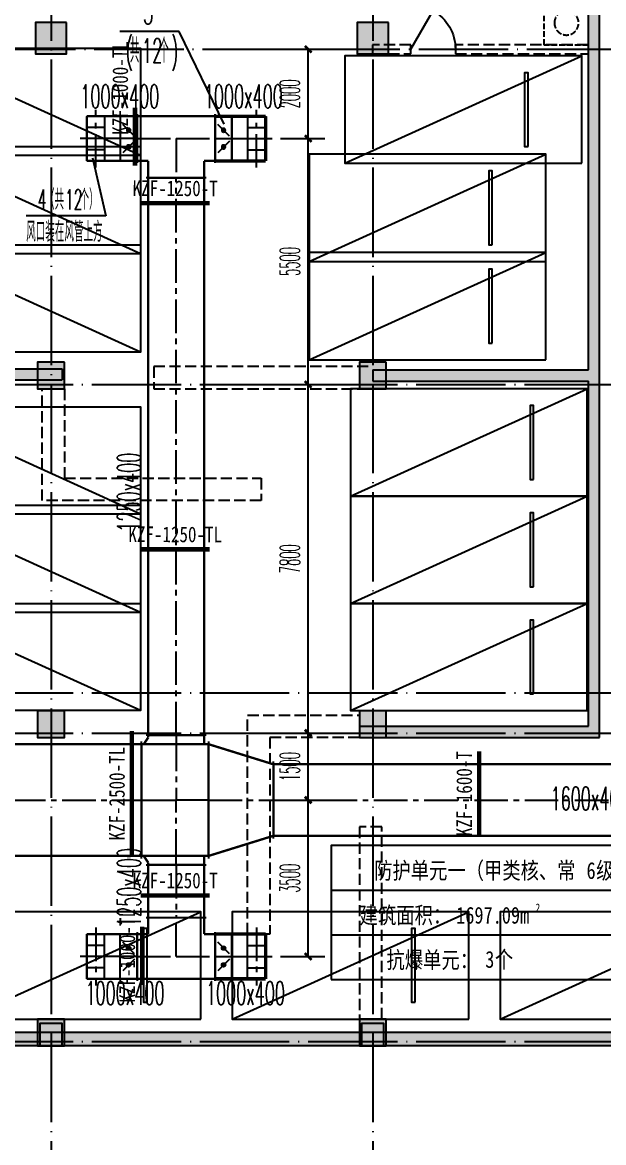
# Model space of a CAD drawing. Extents: x -888467 to -675969, y -675351 to -419232.
# Drawn here: x -799479 to -786473, y -492503 to -467439 of the extents above; entities that cross this region are included whole.
import ezdxf
from ezdxf.enums import TextEntityAlignment as Align

# ---------------------------------------------------------------- set-up
doc = ezdxf.new("R2010")
doc.units = 0
doc.header["$LTSCALE"] = 1000
for name, pattern in [('__DASH', [0.35, 0.25, -0.1]), ('CENTER2', [1.125, 0.75, -0.125, 0.125, -0.125]), ('DASH', [0.35, 0.25, -0.1]), ('DOTE', [2.42, 2, -0.2, 0.02, -0.2])]:
    doc.linetypes.add(name, pattern=pattern)
doc.layers.get('0').update_dxf_attribs({"linetype": 'CONTINUOUS'})
doc.layers.get('Defpoints').update_dxf_attribs({"linetype": 'CONTINUOUS'})
for name, color, linetype in [('A-Pkng-Bdry', 132, 'CONTINUOUS'), ('A-WALL-PATT', 252, 'CONTINUOUS'), ('DOTE', 252, 'CONTINUOUS'), ('DUCT-送风中心线', 5, 'CENTER2'), ('DUCT-送风标注', 3, 'CONTINUOUS'), ('DUCT-送风法兰', 3, 'CONTINUOUS'), ('DUCT-送风管', 4, 'CONTINUOUS'), ('DUCT-送风管端线', 3, 'CONTINUOUS'), ('FK', 2, 'CONTINUOUS'), ('J-战时', 6, 'CONTINUOUS'), ('PUB_HATCH', 8, 'CONTINUOUS'), ('TH_DIM', 3, 'CONTINUOUS'), ('ZX', 1, 'CENTER2'), ('停车', 32, 'CONTINUOUS'), ('建筑层', 253, 'CONTINUOUS'), ('抗震支吊架', 2, 'CONTINUOUS'), ('结构柱子', 253, 'CONTINUOUS'), ('设备编号', 3, 'CONTINUOUS'), ('面积', 6, 'CONTINUOUS'), ('风量标注', 3, 'CONTINUOUS'), ('风阀', 3, 'CONTINUOUS')]:
    doc.layers.add(name, color=color, linetype=linetype)
doc.styles.add('_TCH_DIM_T3', font='simplex.shx', dxfattribs={"width": 0.423529, "bigfont": 'gbcbig.shx'})
doc.styles.add('hxd', font='simplex.shx', dxfattribs={"width": 0.5, "bigfont": 'gbcbig.shx'})
doc.styles.add('kzcad', font='', dxfattribs={"width": 0.8})
doc.styles.add('黑体', font='', dxfattribs={"width": 0.8})
doc.styles.get('kzcad').set_extended_font_data('SimSun')
doc.styles.get('黑体').set_extended_font_data('SimHei')
doc.dimstyles.new('_TCH_ARCH&&150', dxfattribs={"dimtxt": 446.25, "dimasz": 150, "dimexe": 375, "dimexo": 450, "dimgap": 189.375, "dimtad": 1, "dimdec": 0, "dimzin": 0, "dimdsep": 46, "dimtxsty": '_TCH_DIM_T3', "dimblk": 'ARCHTICK', "dimcen": 0.09, "dimclrt": 7, "dimazin": 2, "dimtfac": 1, "dimtdec": 0, "dimtix": 1, "dimtmove": 2, "dimatfit": 3, "dimfxl": 1, "dimtolj": 1, "dimtzin": 0, "dimarcsym": 0})

# ---------------------------------------------------------------- blocks, each defined once
blk = doc.blocks.new('ltcw')
at = {"layer": 'A-Pkng-Bdry', "color": 252}
blk.add_line((28605, 362729), (26205, 357429), dxfattribs=at)
for points in [[(28605, 357429), (26205, 357429), (26205, 362729), (28605, 362729)], [(28231, 358629), (26580, 358629), (26580, 358710), (28231, 358710)]]:
    blk.add_lwpolyline(points, close=True, dxfattribs=at)
blk = doc.blocks.new('_FZH')
blk.add_lwpolyline([(-0.5, -0.5), (0.5, -0.5), (0.5, 0.5), (-0.5, 0.5)], close=True)
at = {"layer": 'PUB_HATCH'}
blk.add_solid([(-0.5, -0.5), (0.5, -0.5), (-0.5, 0.5), (0.5, 0.5)], dxfattribs=at)
blk = doc.blocks.new('ccce')
at = {"layer": 'J-战时', "color": 5, "linetype": 'DASH', "ltscale": 0.5}
blk.add_lwpolyline([(503445, 1033554), (504445, 1033554), (504445, 1032554), (503445, 1032554), (503445, 1033554)], dxfattribs=at)
blk.add_circle((503957, 1033043), 271, dxfattribs=at)
blk = doc.blocks.new('A$C1260170F')
at = {"layer": 'FK'}
for p, q in [((200, 147), (200, 1147)), ((200, 1147), (600, 1147)), ((600, 147), (600, 1147)), ((200, 897), (600, 897)), ((200, 647), (600, 647)), ((200, 397), (600, 397)), ((600, 147), (200, 147))]:
    blk.add_line(p, q, dxfattribs=at)
at = {"layer": 'ZX', "color": 5}
for p, q in [((400, 1295), (400, 0)), ((0, 647), (800, 647))]:
    blk.add_line(p, q, dxfattribs=at)
blk = doc.blocks.new('00000556Cent')
at = {"color": 0, "linetype": 'ByBlock', "lineweight": -2}
for p, q in [((175, 75), (-175, 425)), ((175, -75), (-175, -425))]:
    blk.add_line(p, q, dxfattribs=at)
for centre, radius in [((0, 250), 55.4), ((0, 250), 37.5), ((0, 250), 26.8), ((0, -250), 55.4), ((0, -250), 37.5), ((0, -250), 26.8)]:
    blk.add_circle(centre, radius, dxfattribs=at)
blk = doc.blocks.new('00000556Body')
at = {"color": 0, "linetype": 'ByBlock', "lineweight": -2}
for p, q in [((250, 500), (-250, 500)), ((-250, -500), (-250, 500)), ((250, -500), (250, 500)), ((-250, -500), (250, -500))]:
    blk.add_line(p, q, dxfattribs=at)
blk = doc.blocks.new('A$C7F9B6DC1')
at = {"layer": '风阀', "ltscale": 1000}
for p, q in [((80, -60, -1200), (-80, -60, -1200)), ((-80, -60, -1200), (80, -60, -1200))]:
    blk.add_line(p, q, dxfattribs=at)
at = {"layer": '风阀', "ltscale": 1000, "xscale": 0.1200000001117587, "zscale": 0.3999999999996362, "rotation": 270}
for name, yscale in [('00000556Body', 0.1600000001490116), ('00000556Cent', 0.1200000001117587)]:
    blk.add_blockref(name, (0, -30), dxfattribs=dict(at, yscale=yscale))
blk = doc.blocks.new('A$C2B1B7B0A')
at = {"layer": '结构柱子'}
h = blk.add_hatch(color=253, dxfattribs=at)
h.dxf.hatch_style = 1
h.paths.add_polyline_path([(58150, 32900), (57450, 32900), (57450, 32200), (58150, 32200)])
h = blk.add_hatch(color=253, dxfattribs=at)
h.dxf.hatch_style = 1
h.paths.add_polyline_path([(65350, 32900), (64650, 32900), (64650, 32200), (65350, 32200)])
h = blk.add_hatch(color=253, dxfattribs=at)
h.dxf.hatch_style = 1
h.paths.add_polyline_path([(58100, 25300), (57500, 25300), (57500, 24700), (58100, 24700)])
h = blk.add_hatch(color=253, dxfattribs=at)
h.dxf.hatch_style = 1
h.paths.add_polyline_path([(65300, 25300), (64700, 25300), (64700, 24700), (65300, 24700)])
h = blk.add_hatch(color=253, dxfattribs=at)
h.dxf.hatch_style = 1
h.paths.add_polyline_path([(58100, 17500), (57500, 17500), (57500, 16900), (58100, 16900)])
h = blk.add_hatch(color=253, dxfattribs=at)
h.dxf.hatch_style = 1
h.paths.add_polyline_path([(65300, 17500), (64700, 17500), (64700, 16900), (65300, 16900)])
h = blk.add_hatch(color=253, dxfattribs=at)
h.dxf.hatch_style = 1
h.paths.add_polyline_path([(58100, 10600), (57500, 10600), (57500, 10000), (58100, 10000)])
h = blk.add_hatch(color=253, dxfattribs=at)
h.dxf.hatch_style = 1
h.paths.add_polyline_path([(65300, 10600), (64700, 10600), (64700, 10000), (65300, 10000)])
at = {"layer": '结构柱子', "color": 253}
for points in [[(58150, 32900), (57450, 32900), (57450, 32200), (58150, 32200)], [(65350, 32900), (64650, 32900), (64650, 32200), (65350, 32200)], [(58100, 25300), (57500, 25300), (57500, 24700), (58100, 24700)], [(65300, 25300), (64700, 25300), (64700, 24700), (65300, 24700)], [(58100, 17500), (57500, 17500), (57500, 16900), (58100, 16900)], [(65300, 17500), (64700, 17500), (64700, 16900), (65300, 16900)], [(58100, 10600), (57500, 10600), (57500, 10000), (58100, 10000)], [(65300, 10600), (64700, 10600), (64700, 10000), (65300, 10000)]]:
    blk.add_lwpolyline(points, close=True, dxfattribs=at)
blk = doc.blocks.new('_ArchTick')
at = {"color": 0, "linetype": 'ByBlock', "const_width": 0.4}
blk.add_lwpolyline([(-0.5, -0.5), (0.5, 0.5)], dxfattribs=at)
blk = doc.blocks.new('*D567')
at = {"layer": 'Defpoints', "color": 0, "transparency": 16777216}
for p in [(-794154, -484839), (-793084, -484839), (-794154, -488339)]:
    blk.add_point(p, dxfattribs=at)
at = {"layer": 'TH_DIM', "color": 0, "lineweight": -2, "transparency": 16777216}
for p, q in [((-793704, -484839), (-792709, -484839)), ((-793084, -488339), (-793084, -484839)), ((-793704, -488339), (-792709, -488339))]:
    blk.add_line(p, q, dxfattribs=at)
at = {"layer": 'TH_DIM', "color": 0, "lineweight": -2, "transparency": 16777216, "xscale": 150, "yscale": 150, "zscale": 150}
for p, rotation in [((-793084, -484839), 90), ((-793084, -488339), 270)]:
    blk.add_blockref('_ArchTick', p, dxfattribs=dict(at, rotation=rotation))
at = {"layer": 'TH_DIM', "color": 7, "transparency": 16777216, "insert": (-793496, -486589), "char_height": 446.2, "attachment_point": 5, "rotation": 90, "style": '_TCH_DIM_T3'}
blk.add_mtext('\\A1;3500', dxfattribs=at)
blk = doc.blocks.new('*D568')
at = {"layer": 'Defpoints', "color": 0, "transparency": 16777216}
for p in [(-794154, -483339), (-793084, -483339), (-794154, -484839)]:
    blk.add_point(p, dxfattribs=at)
at = {"layer": 'TH_DIM', "color": 0, "lineweight": -2, "transparency": 16777216}
for p, q in [((-793704, -483339), (-792709, -483339)), ((-793084, -484839), (-793084, -483339)), ((-793704, -484839), (-792709, -484839))]:
    blk.add_line(p, q, dxfattribs=at)
at = {"layer": 'TH_DIM', "color": 0, "lineweight": -2, "transparency": 16777216, "xscale": 150, "yscale": 150, "zscale": 150}
for p, rotation in [((-793084, -483339), 90), ((-793084, -484839), 270)]:
    blk.add_blockref('_ArchTick', p, dxfattribs=dict(at, rotation=rotation))
at = {"layer": 'TH_DIM', "color": 7, "transparency": 16777216, "insert": (-793496, -484089), "char_height": 446.2, "attachment_point": 5, "rotation": 90, "style": '_TCH_DIM_T3'}
blk.add_mtext('\\A1;1500', dxfattribs=at)
blk = doc.blocks.new('*D569')
at = {"layer": 'Defpoints', "color": 0, "transparency": 16777216}
for p in [(-794154, -475539), (-793084, -475539), (-794154, -483339)]:
    blk.add_point(p, dxfattribs=at)
at = {"layer": 'TH_DIM', "color": 0, "lineweight": -2, "transparency": 16777216}
for p, q in [((-793704, -475539), (-792709, -475539)), ((-793084, -483339), (-793084, -475539)), ((-793704, -483339), (-792709, -483339))]:
    blk.add_line(p, q, dxfattribs=at)
at = {"layer": 'TH_DIM', "color": 0, "lineweight": -2, "transparency": 16777216, "xscale": 150, "yscale": 150, "zscale": 150}
for p, rotation in [((-793084, -475539), 90), ((-793084, -483339), 270)]:
    blk.add_blockref('_ArchTick', p, dxfattribs=dict(at, rotation=rotation))
at = {"layer": 'TH_DIM', "color": 7, "transparency": 16777216, "insert": (-793496, -479439), "char_height": 446.2, "attachment_point": 5, "rotation": 90, "style": '_TCH_DIM_T3'}
blk.add_mtext('\\A1;7800', dxfattribs=at)
blk = doc.blocks.new('*D570')
at = {"layer": 'Defpoints', "color": 0, "transparency": 16777216}
for p in [(-794154, -470039), (-793084, -470039), (-794154, -475539)]:
    blk.add_point(p, dxfattribs=at)
at = {"layer": 'TH_DIM', "color": 0, "lineweight": -2, "transparency": 16777216}
for p, q in [((-793704, -470039), (-792709, -470039)), ((-793084, -475539), (-793084, -470039)), ((-793704, -475539), (-792709, -475539))]:
    blk.add_line(p, q, dxfattribs=at)
at = {"layer": 'TH_DIM', "color": 0, "lineweight": -2, "transparency": 16777216, "xscale": 150, "yscale": 150, "zscale": 150}
for p, rotation in [((-793084, -470039), 90), ((-793084, -475539), 270)]:
    blk.add_blockref('_ArchTick', p, dxfattribs=dict(at, rotation=rotation))
at = {"layer": 'TH_DIM', "color": 7, "transparency": 16777216, "insert": (-793496, -472789), "char_height": 446.2, "attachment_point": 5, "rotation": 90, "style": '_TCH_DIM_T3'}
blk.add_mtext('\\A1;5500', dxfattribs=at)
blk = doc.blocks.new('*D571')
at = {"layer": 'Defpoints', "color": 0, "transparency": 16777216}
for p in [(-794154, -468039), (-793084, -468039), (-794154, -470039)]:
    blk.add_point(p, dxfattribs=at)
at = {"layer": 'TH_DIM', "color": 0, "lineweight": -2, "transparency": 16777216}
for p, q in [((-793704, -468039), (-792709, -468039)), ((-793084, -470039), (-793084, -468039)), ((-793704, -470039), (-792709, -470039))]:
    blk.add_line(p, q, dxfattribs=at)
at = {"layer": 'TH_DIM', "color": 0, "lineweight": -2, "transparency": 16777216, "xscale": 150, "yscale": 150, "zscale": 150}
for p, rotation in [((-793084, -468039), 90), ((-793084, -470039), 270)]:
    blk.add_blockref('_ArchTick', p, dxfattribs=dict(at, rotation=rotation))
at = {"layer": 'TH_DIM', "color": 7, "transparency": 16777216, "insert": (-793496, -469039), "char_height": 446.2, "attachment_point": 5, "rotation": 90, "style": '_TCH_DIM_T3'}
blk.add_mtext('\\A1;2000', dxfattribs=at)
blk = doc.blocks.new('$DorLib2D$00000228')
at = {"color": 0}
blk.add_line((0.5, 0), (0, 0.866), dxfattribs=at)
blk.add_arc((0.5, 0), 1, 120, 180, dxfattribs=at)

msp = doc.modelspace()

# ---------------------------------------------------------------- hatches: boundary and pattern name
at = {"layer": 'A-WALL-PATT'}
msp.add_hatch(color=256, dxfattribs=at).paths.add_polyline_path([(-791939.1, -483438.7), (-786564.1, -483438.7), (-786814.1, -483188.7), (-791939.1, -483188.7)])
at = {"layer": 'PUB_HATCH'}
for points in [[(-786814.1, -468038.7), (-786564.1, -468038.7), (-786564.1, -461688.7), (-786814.1, -461938.7)], [(-786730.8, -475330.4), (-786564.1, -475313.7), (-786564.1, -468038.7), (-786814.1, -468038.7), (-786814.1, -475213.7)], [(-806039.1, -475438.7), (-798589.1, -475438.7), (-798589.1, -475188.7), (-806039.1, -475188.7)], [(-791639.1, -475463.7), (-786814.1, -475463.7), (-786730.8, -475330.4), (-786814.1, -475213.7), (-791639.1, -475213.7)], [(-786814.1, -483188.7), (-786564.1, -483438.7), (-786564.1, -475313.7), (-786730.8, -475330.4), (-786814.1, -475463.7)], [(-775372.4, -490138.7), (-775539.1, -490038.7), (-824839.1, -490038.7), (-824839.1, -490338.7), (-775439.1, -490338.7)]]:
    msp.add_hatch(color=256, dxfattribs=at).paths.add_polyline_path(points)
at = {"layer": '建筑层'}
h = msp.add_hatch(color=253, dxfattribs=at)
h.dxf.hatch_style = 1
h.paths.add_polyline_path([(-798489.1, -467438.7), (-799189.1, -467438.7), (-799189.1, -468138.7), (-798489.1, -468138.7)])
h = msp.add_hatch(color=253, dxfattribs=at)
h.dxf.hatch_style = 1
h.paths.add_polyline_path([(-791289.1, -467438.7), (-791989.1, -467438.7), (-791989.1, -468138.7), (-791289.1, -468138.7)])
h = msp.add_hatch(color=253, dxfattribs=at)
h.dxf.hatch_style = 1
h.paths.add_polyline_path([(-798539.1, -475038.7), (-799139.1, -475038.7), (-799139.1, -475638.7), (-798539.1, -475638.7)])
h = msp.add_hatch(color=253, dxfattribs=at)
h.dxf.hatch_style = 1
h.paths.add_polyline_path([(-791339.1, -475038.7), (-791939.1, -475038.7), (-791939.1, -475638.7), (-791339.1, -475638.7)])
h = msp.add_hatch(color=253, dxfattribs=at)
h.dxf.hatch_style = 1
h.paths.add_polyline_path([(-798539.1, -482838.6), (-799139.1, -482838.6), (-799139.1, -483438.6), (-798539.1, -483438.6)])
h = msp.add_hatch(color=253, dxfattribs=at)
h.dxf.hatch_style = 1
h.paths.add_polyline_path([(-791339.1, -482838.6), (-791939.1, -482838.6), (-791939.1, -483438.6), (-791339.1, -483438.6)])
h = msp.add_hatch(color=253, dxfattribs=at)
h.dxf.hatch_style = 1
h.paths.add_polyline_path([(-798539.1, -489738.7), (-799139.1, -489738.7), (-799139.1, -490338.7), (-798539.1, -490338.7)])
h = msp.add_hatch(color=253, dxfattribs=at)
h.dxf.hatch_style = 1
h.paths.add_polyline_path([(-791339.1, -489738.7), (-791939.1, -489738.7), (-791939.1, -490338.7), (-791339.1, -490338.7)])

# ---------------------------------------------------------------- linework, layer by layer
at = {"layer": 'DOTE', "linetype": 'DOTE'}
for p, q in [((-798839.1, -448908.1), (-798839.1, -497433.1)), ((-791639.1, -448908.1), (-791639.1, -497433.1)), ((-826910.2, -468038.7), (-748174.2, -468038.7)), ((-860846.2, -475538.7), (-713239.1, -475538.7)), ((-860846.2, -482438.7), (-713239.1, -482438.7)), ((-860846.2, -483338.7), (-713239.1, -483338.7)), ((-860846.2, -490238.7), (-713239.1, -490238.7))]:
    msp.add_line(p, q, dxfattribs=at)
at = {"layer": 'DUCT-送风中心线'}
for p, q in [((-796914.3, -470038.7), (-798039.1, -470038.7)), ((-796914.1, -470038.7), (-796039.1, -470038.7)), ((-796039.1, -470038.7), (-795164.1, -470038.7)), ((-796039.1, -470038.7), (-796039.1, -470913.7)), ((-795163.9, -470038.7), (-794039.1, -470038.7)), ((-796039.1, -483388.5), (-796039.1, -470913.9)), ((-796039.1, -483388.7), (-796039.1, -483438.7)), ((-796039.1, -483438.7), (-796039.1, -484838.7)), ((-808713.9, -484838.7), (-796814.3, -484838.7)), ((-796814.1, -484838.7), (-796764.1, -484838.7)), ((-796764.1, -484838.7), (-796039.1, -484838.7)), ((-795364.1, -484838.7), (-796039.1, -484838.7)), ((-796039.1, -486238.7), (-796039.1, -484838.7)), ((-795314.1, -484838.7), (-795364.1, -484838.7)), ((-795313.7, -484838.7), (-793863.7, -484838.7)), ((-793863.5, -484838.7), (-780951.8, -484838.7)), ((-796039.1, -486288.7), (-796039.1, -486238.7)), ((-796039.1, -486288.9), (-796039.1, -487463.8)), ((-796039.1, -488339), (-796039.1, -487464)), ((-796914.3, -488339), (-798039.1, -488339)), ((-796914.1, -488339), (-796039.1, -488339)), ((-796039.1, -488339), (-795164.1, -488339)), ((-795163.9, -488339), (-794039.1, -488339))]:
    msp.add_line(p, q, dxfattribs=at)
at = {"layer": 'DUCT-送风法兰'}
for p, q in [((-796914.2, -469493.7), (-796914.2, -470583.7)), ((-795164, -470583.7), (-795164, -469493.7)), ((-795369.1, -470913.8), (-796709.1, -470913.8)), ((-795369.1, -483388.6), (-796709.1, -483388.6)), ((-796814.2, -486148.7), (-796814.2, -483528.7)), ((-795314, -483528.7), (-795314, -486148.7)), ((-795313.8, -483528.7), (-795313.8, -486148.7)), ((-793863.6, -485698.7), (-793863.6, -483978.7)), ((-796709.1, -486288.8), (-795369.1, -486288.8)), ((-796709.1, -487463.9), (-795369.1, -487463.9)), ((-796914.2, -487794), (-796914.2, -488884)), ((-795164, -488884), (-795164, -487794))]:
    msp.add_line(p, q, dxfattribs=at)
at = {"layer": 'DUCT-送风管'}
for points, const_width in [([(-796914.3, -469538.7), (-798039.1, -469538.7)], 52.5), ([(-798039.1, -469538.7), (-798039.1, -470538.7)], 52.5), ([(-795164.1, -469538.7), (-796914.1, -469538.7)], 52.5), ([(-794039.1, -469538.7), (-795163.9, -469538.7)], 75), ([(-794039.1, -470538.7), (-794039.1, -469538.7)], 75), ([(-798039.1, -470538.7), (-796914.3, -470538.7)], 52.5), ([(-796914.1, -470538.7), (-796664.1, -470538.7)], 52.5), ([(-796664.1, -470538.7), (-796664.1, -470913.7)], 52.5), ([(-795414.1, -470913.7), (-795414.1, -470538.7)], 52.5), ([(-795414.1, -470538.7), (-795164.1, -470538.7)], 52.5), ([(-795163.9, -470538.7), (-794039.1, -470538.7)], 75), ([(-796664.1, -470913.9), (-796664.1, -483388.5)], 52.5), ([(-795414.1, -483388.5), (-795414.1, -470913.9)], 52.5), ([(-796664.1, -483438.7), (-796764.1, -483588.7)], 52.5), ([(-796664.1, -483388.7), (-796664.1, -483438.7)], 52.5), ([(-795414.1, -483588.7), (-795414.1, -483388.7)], 52.5), ([(-796814.3, -483588.7), (-808713.9, -483588.7)], 52.5), ([(-796764.1, -483588.7), (-796814.1, -483588.7)], 52.5), ([(-795414.1, -483588.7), (-796764.1, -483588.7)], 52.5), ([(-795314.1, -483588.7), (-795414.1, -483588.7)], 52.5), ([(-795313.7, -483588.7), (-793863.7, -484038.7)], 52.5), ([(-780951.8, -484038.7), (-793863.5, -484038.7)], 52.5), ([(-795313.7, -486088.7), (-793863.7, -485638.7)], 52.5), ([(-793863.5, -485638.7), (-780951.8, -485638.7)], 52.5), ([(-808713.9, -486088.7), (-796814.3, -486088.7)], 52.5), ([(-796814.1, -486088.7), (-796764.1, -486088.7)], 52.5), ([(-796764.1, -486088.7), (-796664.1, -486238.7)], 52.5), ([(-796764.1, -486088.7), (-795414.1, -486088.7)], 52.5), ([(-796664.1, -486238.7), (-796664.1, -486288.7)], 52.5), ([(-795414.1, -486288.7), (-795414.1, -486088.7)], 52.5), ([(-795414.1, -486088.7), (-795314.1, -486088.7)], 52.5), ([(-796664.1, -486288.9), (-796664.1, -487463.8)], 52.5), ([(-795414.1, -487463.8), (-795414.1, -486288.9)], 52.5), ([(-796664.1, -487839), (-796664.1, -487464)], 52.5), ([(-795414.1, -487464), (-795414.1, -487839)], 52.5), ([(-796914.3, -487839), (-798039.1, -487839)], 52.5), ([(-798039.1, -487839), (-798039.1, -488839)], 52.5), ([(-796914.1, -487839), (-796664.1, -487839)], 52.5), ([(-795414.1, -487839), (-795164.1, -487839)], 52.5), ([(-794039.1, -487839), (-795163.9, -487839)], 75), ([(-794039.1, -488839), (-794039.1, -487839)], 75), ([(-798039.1, -488839), (-796914.3, -488839)], 52.5), ([(-795164.1, -488839), (-796914.1, -488839)], 52.5), ([(-795163.9, -488839), (-794039.1, -488839)], 75)]:
    msp.add_lwpolyline(points, dxfattribs=dict(at, const_width=const_width))
at = {"layer": 'DUCT-送风管端线'}
for p, q in [((-796914.3, -470538.7), (-796914.3, -469538.7)), ((-796914.1, -469538.7), (-796914.1, -470538.7)), ((-795164.1, -470538.7), (-795164.1, -469538.7)), ((-795163.9, -469538.7), (-795163.9, -470538.7)), ((-796664.1, -470913.7), (-795414.1, -470913.7)), ((-795414.1, -470913.9), (-796664.1, -470913.9)), ((-796664.1, -483388.5), (-795414.1, -483388.5)), ((-795414.1, -483388.7), (-796664.1, -483388.7)), ((-796814.3, -486088.7), (-796814.3, -483588.7)), ((-796814.1, -483588.7), (-796814.1, -486088.7)), ((-795314.1, -486088.7), (-795314.1, -483588.7)), ((-795313.7, -483588.7), (-795313.7, -486088.7)), ((-793863.7, -485638.7), (-793863.7, -484038.7)), ((-793863.5, -484038.7), (-793863.5, -485638.7)), ((-796664.1, -486288.7), (-795414.1, -486288.7)), ((-795414.1, -486288.9), (-796664.1, -486288.9)), ((-796664.1, -487463.8), (-795414.1, -487463.8)), ((-796664.1, -487464), (-795414.1, -487464)), ((-796914.3, -488839), (-796914.3, -487839)), ((-796914.1, -488839), (-796914.1, -487839)), ((-795164.1, -487839), (-795164.1, -488839)), ((-795163.9, -487839), (-795163.9, -488839))]:
    msp.add_line(p, q, dxfattribs=at)
at = {"layer": '建筑层', "color": 253}
for p, q in [((-786564.1, -468038.7), (-786564.1, -461688.7)), ((-786814.1, -468038.7), (-786814.1, -461938.7)), ((-786814.1, -475213.7), (-786814.1, -468038.7)), ((-786564.1, -475313.7), (-786564.1, -468038.7)), ((-806039.1, -475188.7), (-798589.1, -475188.7)), ((-798589.1, -475188.7), (-798589.1, -475438.7)), ((-791639.1, -475213.7), (-786814.1, -475213.7)), ((-791639.1, -475213.7), (-791639.1, -475463.7)), ((-806039.1, -475438.7), (-798589.1, -475438.7)), ((-791639.1, -475463.7), (-786814.1, -475463.7)), ((-786814.1, -483188.7), (-786814.1, -475463.7)), ((-786564.1, -483438.7), (-786564.1, -475313.7)), ((-791939.1, -483188.7), (-786814.1, -483188.7)), ((-791939.1, -483188.7), (-791939.1, -483438.7)), ((-791939.1, -483438.7), (-786564.1, -483438.7)), ((-775539.1, -490038.7), (-824839.1, -490038.7)), ((-775439.1, -490338.7), (-824839.1, -490338.7))]:
    msp.add_line(p, q, dxfattribs=at)
at = {"layer": '建筑层', "color": 253, "linetype": '__DASH'}
for p, q in [((-790789.1, -467938.7), (-791642.2, -467938.7)), ((-791642.2, -467938.7), (-791642.2, -468138.7)), ((-790789.1, -468138.7), (-790789.1, -467938.7)), ((-786814.1, -467938.7), (-789789.1, -467938.7)), ((-789789.1, -467938.7), (-789789.1, -468138.7)), ((-791642.2, -468138.7), (-790789.1, -468138.7)), ((-789789.1, -468138.7), (-786814.1, -468138.7))]:
    msp.add_line(p, q, dxfattribs=at)
at = {"layer": '建筑层', "color": 253}
for points in [[(-798489.1, -467438.7), (-799189.1, -467438.7), (-799189.1, -468138.7), (-798489.1, -468138.7)], [(-791289.1, -467438.7), (-791989.1, -467438.7), (-791989.1, -468138.7), (-791289.1, -468138.7)], [(-798539.1, -475038.7), (-799139.1, -475038.7), (-799139.1, -475638.7), (-798539.1, -475638.7)], [(-791339.1, -475038.7), (-791939.1, -475038.7), (-791939.1, -475638.7), (-791339.1, -475638.7)], [(-798539.1, -482838.6), (-799139.1, -482838.6), (-799139.1, -483438.6), (-798539.1, -483438.6)], [(-791339.1, -482838.6), (-791939.1, -482838.6), (-791939.1, -483438.6), (-791339.1, -483438.6)], [(-798539.1, -489738.7), (-799139.1, -489738.7), (-799139.1, -490338.7), (-798539.1, -490338.7)], [(-791339.1, -489738.7), (-791939.1, -489738.7), (-791939.1, -490338.7), (-791339.1, -490338.7)]]:
    msp.add_lwpolyline(points, close=True, dxfattribs=at)
at = {"layer": '建筑层', "color": 253, "linetype": 'DASH'}
for points in [[(-791739.1, -475138.7), (-796539.1, -475138.7), (-796539.1, -475638.7), (-791739.1, -475638.7)], [(-798539.1, -475638.7), (-798539.1, -477638.7), (-794139.1, -477638.7), (-794139.1, -478138.7), (-799039.1, -478138.7), (-799039.1, -478138.7), (-799039.1, -475638.7)], [(-791939.1, -483438.7), (-793939.1, -483438.7), (-793939.1, -487838.7), (-794439.1, -487838.7), (-794439.1, -482938.7), (-794439.1, -482938.7), (-791939.1, -482938.7)], [(-791439.1, -489738.7), (-791439.1, -485438.7), (-791939.1, -485438.7), (-791939.1, -489738.7)]]:
    msp.add_lwpolyline(points, dxfattribs=at)
at = {"layer": '建筑层', "color": 253, "ltscale": 5}
msp.add_lwpolyline([(-792569.6, -488853.2), (-782069.5, -488853.2), (-782069.5, -485853.2), (-792569.6, -485853.2)], close=True, dxfattribs=at)
for points in [[(-792569.6, -486853.2), (-782069.5, -486853.2)], [(-792569.6, -487853.2), (-782069.5, -487853.2)], [(-792569.6, -488853.2), (-782069.5, -488853.2)]]:
    msp.add_lwpolyline(points, dxfattribs=at)
at = {"layer": '抗震支吊架', "color": 2, "const_width": 100}
for points in [[(-796958.4, -470645.9), (-796958.4, -469345.9)], [(-796835.6, -471485.1), (-795285.6, -471485.1)], [(-796835.6, -479228.7), (-795285.6, -479228.7)], [(-797030.5, -486096.4), (-797030.5, -483296.4)], [(-789260.1, -485646.4), (-789260.1, -483746.4)], [(-796835.6, -486972.3), (-795285.6, -486972.3)], [(-796798.8, -488973.9), (-796798.8, -487673.9)]]:
    msp.add_lwpolyline(points, dxfattribs=at)
at = {"layer": '设备编号'}
for p, q in [((-795973.8, -467639.8), (-797299, -467639.8)), ((-794966.2, -469712.6), (-795973.8, -467639.8))]:
    msp.add_line(p, q, dxfattribs=at)
at = {"layer": '风量标注'}
for p, q in [((-797911.9, -470465.8), (-797611.8, -471763.3)), ((-797611.8, -471763.3), (-799394.9, -471763.3))]:
    msp.add_line(p, q, dxfattribs=at)

# ---------------------------------------------------------------- block references
msp.add_blockref('A$C2B1B7B0A', (-856639.1, -500338.7))
at = {"layer": '停车', "rotation": 270}
for p in [(-1159568.6, -441808.5), (-1159568.6, -444008.5), (-1159568.6, -446208.5), (-1159568.6, -449833.5), (-1159568.6, -452033.5), (-1159568.6, -454233.5)]:
    msp.add_blockref('ltcw', p, dxfattribs=at)
at = {"layer": '停车', "xscale": -1, "rotation": 90}
for p in [(-429534.6, -441983.5), (-430334.6, -444183.5), (-430334.6, -446383.5), (-429409.6, -449433.5), (-429409.6, -451833.5), (-429409.6, -454233.5), (-438059.6, -461133.5), (-432059.6, -461133.5), (-426059.6, -461133.5)]:
    msp.add_blockref('ltcw', p, dxfattribs=at)
at = {"layer": '建筑层', "color": 253, "linetype": '__DASH', "xscale": -1, "rotation": 90}
msp.add_blockref('ccce', (245739.6, 36506.7), dxfattribs=at)
at = {"layer": '建筑层', "color": 253, "xscale": -1000, "yscale": 1000, "zscale": 200, "rotation": 359.9999999944249}
msp.add_blockref('$DorLib2D$00000228', (-790289.1, -468038.7), dxfattribs=at)
at = {"layer": '建筑层', "color": 253, "xscale": 500, "yscale": 500, "zscale": 500}
for p in [(-798839.1, -490088.7), (-791639.1, -490088.7)]:
    msp.add_blockref('_FZH', p, dxfattribs=at)
at = {"layer": '面积', "rotation": 180}
msp.add_blockref('A$C1260170F', (-797439.1, -469391.3, 0), dxfattribs=at)
at = {"layer": '面积', "xscale": -1, "rotation": 180}
msp.add_blockref('A$C1260170F', (-794639.1, -469391.3, 0), dxfattribs=at)
at = {"layer": '面积', "xscale": -1}
msp.add_blockref('A$C1260170F', (-797439.1, -488986.4, 0), dxfattribs=at)
at = {"layer": '面积'}
msp.add_blockref('A$C1260170F', (-794639.1, -488986.4, 0), dxfattribs=at)
at = {"layer": '风阀', "ltscale": 1000, "yscale": 6.246033310890198, "zscale": 6.246034263958791, "rotation": 90}
for p, xscale in [((-797289.5, -470038.7, -1000), -6.245994567871094), ((-795163.9, -470038.7, -3000), -6.245994567871094), ((-797289.5, -488339, -1000), 6.245994567871094), ((-795163.9, -488339, -3000), 6.245994567871094)]:
    msp.add_blockref('A$C7F9B6DC1', p, dxfattribs=dict(at, xscale=xscale))

# ---------------------------------------------------------------- texts
at = {"layer": 'DUCT-送风标注', "color": 3, "style": 'hxd', "width": 0.5}
for s, p in [('1000x400', (-798182.1, -469354.9)), ('1000x400', (-795419.1, -469354.9, 0)), ('1600x400', (-787659.1, -485068.1, 6000)), ('1000x400', (-798067.3, -489420.2, 0)), ('1000x400', (-795370.9, -489420.2, 0))]:
    msp.add_text(s, height=525, dxfattribs=at).set_placement(p)
for p in [(-796832.1, -478834.1, 3000), (-796832.1, -487677.5, 3000)]:
    msp.add_text('1250x400', height=525, rotation=90, dxfattribs=at).set_placement(p)
at = {"layer": '建筑层', "color": 253, "style": '黑体', "width": 0.8}
for s, height, p in [('防护单元一（甲类核、常', 375.527, (-791608.2, -486603.2)), ('6', 375.5, (-786855.4, -486603.2)), ('级二等人员掩蔽所）', 375.53, (-786639.4, -486603.2)), ('建筑面积：', 375.53, (-791933.2, -487603.2)), ('1697.09m', 375.53, (-789772.9, -487603.2)), ('2', 187.8, (-787995.3, -487341.7)), ('抗爆单元：', 375.53, (-791331.9, -488603.2)), ('3', 375.5, (-789122.3, -488591.7)), ('个', 375.5, (-788906.3, -488591.7))]:
    msp.add_text(s, height=height, dxfattribs=at).set_placement(p)
at = {"layer": '抗震支吊架', "color": 2, "style": 'kzcad', "width": 0.8}
for s, rotation, p in [('KZF-1000-TL', 89.88539, (-797116.2, -468907.1)), ('KZF-1250-T', 359.88539, (-796060.6, -471325.1)), ('KZF-1250-TL', 359.88539, (-796060.6, -479068.7)), ('KZF-2500-TL', 89.88539, (-797190.5, -484696.4)), ('KZF-1600-T', 89.88539, (-789420.1, -484696.4)), ('KZF-1250-T', 359.88539, (-796060.6, -486812.3)), ('KZF-1000-TL', 89.88539, (-796958.8, -488323.9))]:
    msp.add_text(s, height=350, rotation=rotation, dxfattribs=at).set_placement(p, align=Align.CENTER)
at = {"layer": '设备编号', "style": 'hxd', "width": 0.5}
for s, p in [('5', (-796778.8, -467477.8)), ('(', (-797166.8, -468341.8)), (')', (-796151, -468341.8)), ('共', (-797076.8, -468341.8)), ('12', (-796806.8, -468341.8)), ('个', (-796421, -468341.8))]:
    msp.add_text(s, height=540, dxfattribs=at).set_placement(p)
at = {"layer": '风量标注', "style": 'hxd', "width": 0.5}
for s, p in [('4', (-799133.3, -471628.3)), ('（共', (-798972.6, -471628.3)), ('12', (-798522.6, -471628.3)), ('个）', (-798201.2, -471628.3)), ('风口装在风管上方', (-799394.5, -472348.3))]:
    msp.add_text(s, height=450, dxfattribs=at).set_placement(p)

# ---------------------------------------------------------------- dimensions: what is measured, and where the dimension line sits
at = {"layer": 'TH_DIM', "color": 3}
for p1, p2, picture, middle in [((-794154.3, -470038.7), (-794154.3, -468038.7), '*D571', (-793496.1, -469038.7)), ((-794154.3, -475538.7), (-794154.3, -470038.7), '*D570', (-793496.1, -472788.7)), ((-794154.3, -483338.7), (-794154.3, -475538.7), '*D569', (-793496.1, -479438.7)), ((-794154.3, -484838.7), (-794154.3, -483338.7), '*D568', (-793496.1, -484088.7)), ((-794154.3, -488339), (-794154.3, -484838.7), '*D567', (-793496.1, -486588.8))]:
    dim = msp.add_aligned_dim(p1=p1, p2=p2, distance=-1070.7, dimstyle='_TCH_ARCH&&150', dxfattribs=at)
    dim.commit()
    dim.dimension.update_dxf_attribs({"geometry": picture, "text_midpoint": middle})

doc.saveas('drawing.dxf')
